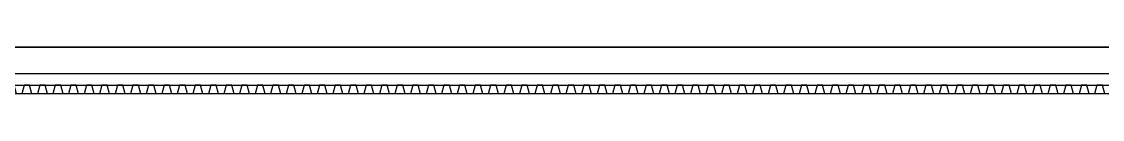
# Model space of a CAD drawing. Header units: millimetres. Extents: x 4754612 to 5801174, y 2368242 to 2777223.
# Drawn here: x 4985163 to 4990724, y 2577510 to 2577750 of the extents above; entities that cross this region are included whole.
import ezdxf

# ---------------------------------------------------------------- set-up
doc = ezdxf.new("R2010")
doc.units = ezdxf.units.MM
doc.header["$LTSCALE"] = 1000
doc.linetypes.add('CEN', pattern=[6.2, 6, -0.1, 0, -0.1])
for name, color, linetype in [('A-HAT-251', 251, 'Continuous'), ('A-중심선', 10, 'CEN'), ('CON', 2, 'Continuous'), ('ELE-2', 4, 'Continuous'), ('ELE06', 6, 'Continuous')]:
    doc.layers.add(name, color=color, linetype=linetype)

# ---------------------------------------------------------------- blocks, each defined once
blk = doc.blocks.new('*U33')
at = {"layer": 'A-HAT-251'}
for points in [[(19750.6, 0), (19722.6, 0), (19710.6, 45), (19682.6, 45), (19670.6, 0)], [(19830.6, 0), (19802.6, 0), (19790.6, 45), (19762.6, 45), (19750.6, 0)], [(19910.6, 0), (19882.6, 0), (19870.6, 45), (19842.6, 45), (19830.6, 0)], [(19990.6, 0), (19962.6, 0), (19950.6, 45), (19922.6, 45), (19910.6, 0)], [(20070.6, 0), (20042.6, 0), (20030.6, 45), (20002.6, 45), (19990.6, 0)], [(20150.6, 0), (20122.6, 0), (20110.6, 45), (20082.6, 45), (20070.6, 0)], [(20230.6, 0), (20202.6, 0), (20190.6, 45), (20162.6, 45), (20150.6, 0)], [(20310.6, 0), (20282.6, 0), (20270.6, 45), (20242.6, 45), (20230.6, 0)], [(20390.6, 0), (20362.6, 0), (20350.6, 45), (20322.6, 45), (20310.6, 0)], [(20470.6, 0), (20442.6, 0), (20430.6, 45), (20402.6, 45), (20390.6, 0)], [(20550.6, 0), (20522.6, 0), (20510.6, 45), (20482.6, 45), (20470.6, 0)], [(20630.6, 0), (20602.6, 0), (20590.6, 45), (20562.6, 45), (20550.6, 0)], [(20710.6, 0), (20682.6, 0), (20670.6, 45), (20642.6, 45), (20630.6, 0)], [(20790.6, 0), (20762.6, 0), (20750.6, 45), (20722.6, 45), (20710.6, 0)], [(20870.6, 0), (20842.6, 0), (20830.6, 45), (20802.6, 45), (20790.6, 0)], [(20950.6, 0), (20922.6, 0), (20910.6, 45), (20882.6, 45), (20870.6, 0)], [(21030.6, 0), (21002.6, 0), (20990.6, 45), (20962.6, 45), (20950.6, 0)], [(21110.6, 0), (21082.6, 0), (21070.6, 45), (21042.6, 45), (21030.6, 0)], [(21190.6, 0), (21162.6, 0), (21150.6, 45), (21122.6, 45), (21110.6, 0)], [(21270.6, 0), (21242.6, 0), (21230.6, 45), (21202.6, 45), (21190.6, 0)], [(21350.6, 0), (21322.6, 0), (21310.6, 45), (21282.6, 45), (21270.6, 0)], [(21430.6, 0), (21402.6, 0), (21390.6, 45), (21362.6, 45), (21350.6, 0)], [(21510.6, 0), (21482.6, 0), (21470.6, 45), (21442.6, 45), (21430.6, 0)], [(21590.6, 0), (21562.6, 0), (21550.6, 45), (21522.6, 45), (21510.6, 0)], [(21670.6, 0), (21642.6, 0), (21630.6, 45), (21602.6, 45), (21590.6, 0)], [(21750.6, 0), (21722.6, 0), (21710.6, 45), (21682.6, 45), (21670.6, 0)], [(21830.6, 0), (21802.6, 0), (21790.6, 45), (21762.6, 45), (21750.6, 0)], [(21910.6, 0), (21882.6, 0), (21870.6, 45), (21842.6, 45), (21830.6, 0)], [(21990.6, 0), (21962.6, 0), (21950.6, 45), (21922.6, 45), (21910.6, 0)], [(22070.6, 0), (22042.6, 0), (22030.6, 45), (22002.6, 45), (21990.6, 0)], [(22150.6, 0), (22122.6, 0), (22110.6, 45), (22082.6, 45), (22070.6, 0)], [(22230.6, 0), (22202.6, 0), (22190.6, 45), (22162.6, 45), (22150.6, 0)], [(22310.6, 0), (22282.6, 0), (22270.6, 45), (22242.6, 45), (22230.6, 0)], [(22390.6, 0), (22362.6, 0), (22350.6, 45), (22322.6, 45), (22310.6, 0)], [(22470.6, 0), (22442.6, 0), (22430.6, 45), (22402.6, 45), (22390.6, 0)], [(22550.6, 0), (22522.6, 0), (22510.6, 45), (22482.6, 45), (22470.6, 0)], [(22630.6, 0), (22602.6, 0), (22590.6, 45), (22562.6, 45), (22550.6, 0)], [(22710.6, 0), (22682.6, 0), (22670.6, 45), (22642.6, 45), (22630.6, 0)], [(22790.6, 0), (22762.6, 0), (22750.6, 45), (22722.6, 45), (22710.6, 0)], [(22870.6, 0), (22842.6, 0), (22830.6, 45), (22802.6, 45), (22790.6, 0)], [(22950.6, 0), (22922.6, 0), (22910.6, 45), (22882.6, 45), (22870.6, 0)], [(23030.6, 0), (23002.6, 0), (22990.6, 45), (22962.6, 45), (22950.6, 0)], [(23110.6, 0), (23082.6, 0), (23070.6, 45), (23042.6, 45), (23030.6, 0)], [(23190.6, 0), (23162.6, 0), (23150.6, 45), (23122.6, 45), (23110.6, 0)], [(23270.6, 0), (23242.6, 0), (23230.6, 45), (23202.6, 45), (23190.6, 0)], [(23350.6, 0), (23322.6, 0), (23310.6, 45), (23282.6, 45), (23270.6, 0)], [(23430.6, 0), (23402.6, 0), (23390.6, 45), (23362.6, 45), (23350.6, 0)], [(23510.6, 0), (23482.6, 0), (23470.6, 45), (23442.6, 45), (23430.6, 0)], [(23590.6, 0), (23562.6, 0), (23550.6, 45), (23522.6, 45), (23510.6, 0)], [(23670.6, 0), (23642.6, 0), (23630.6, 45), (23602.6, 45), (23590.6, 0)], [(23750.6, 0), (23722.6, 0), (23710.6, 45), (23682.6, 45), (23670.6, 0)], [(23830.6, 0), (23802.6, 0), (23790.6, 45), (23762.6, 45), (23750.6, 0)], [(23910.6, 0), (23882.6, 0), (23870.6, 45), (23842.6, 45), (23830.6, 0)], [(23990.6, 0), (23962.6, 0), (23950.6, 45), (23922.6, 45), (23910.6, 0)], [(24070.6, 0), (24042.6, 0), (24030.6, 45), (24002.6, 45), (23990.6, 0)], [(24150.6, 0), (24122.6, 0), (24110.6, 45), (24082.6, 45), (24070.6, 0)], [(24230.6, 0), (24202.6, 0), (24190.6, 45), (24162.6, 45), (24150.6, 0)], [(24310.6, 0), (24282.6, 0), (24270.6, 45), (24242.6, 45), (24230.6, 0)], [(24390.6, 0), (24362.6, 0), (24350.6, 45), (24322.6, 45), (24310.6, 0)], [(24470.6, 0), (24442.6, 0), (24430.6, 45), (24402.6, 45), (24390.6, 0)], [(24550.6, 0), (24522.6, 0), (24510.6, 45), (24482.6, 45), (24470.6, 0)], [(24630.6, 0), (24602.6, 0), (24590.6, 45), (24562.6, 45), (24550.6, 0)], [(24710.6, 0), (24682.6, 0), (24670.6, 45), (24642.6, 45), (24630.6, 0)], [(24790.6, 0), (24762.6, 0), (24750.6, 45), (24722.6, 45), (24710.6, 0)], [(24870.6, 0), (24842.6, 0), (24830.6, 45), (24802.6, 45), (24790.6, 0)], [(24950.6, 0), (24922.6, 0), (24910.6, 45), (24882.6, 45), (24870.6, 0)], [(25030.6, 0), (25002.6, 0), (24990.6, 45), (24962.6, 45), (24950.6, 0)], [(25110.6, 0), (25082.6, 0), (25070.6, 45), (25042.6, 45), (25030.6, 0)], [(25190.6, 0), (25162.6, 0), (25150.6, 45), (25122.6, 45), (25110.6, 0)], [(25270.6, 0), (25242.6, 0), (25230.6, 45), (25202.6, 45), (25190.6, 0)], [(25350.6, 0), (25322.6, 0), (25310.6, 45), (25282.6, 45), (25270.6, 0)]]:
    blk.add_lwpolyline(points, dxfattribs=at)

msp = doc.modelspace()

# ---------------------------------------------------------------- linework, layer by layer
at = {"layer": 'A-중심선', "ltscale": 5}
msp.add_line((4867905.529, 2577749.621), (5176073.3, 2577749.621), dxfattribs=at)
at = {"layer": 'CON'}
msp.add_line((5116763.3, 2577509.621), (4908363.3, 2577509.621), dxfattribs=at)
at = {"layer": 'ELE-2'}
for p, q in [((5116763.3, 2577749.621), (4908363.3, 2577749.621)), ((4908363.3, 2577614.621), (5116763.3, 2577614.621)), ((4908363.3, 2577554.621), (5116763.3, 2577554.621))]:
    msp.add_line(p, q, dxfattribs=at)

# ---------------------------------------------------------------- block references
at = {"layer": 'ELE06', "color": 6, "xscale": 1.000013798092659, "yscale": 1.000013798092659, "zscale": 1.000013798092659}
msp.add_blockref('*U33', (4965413.445, 2577509.621), dxfattribs=at)

doc.saveas('drawing.dxf')
